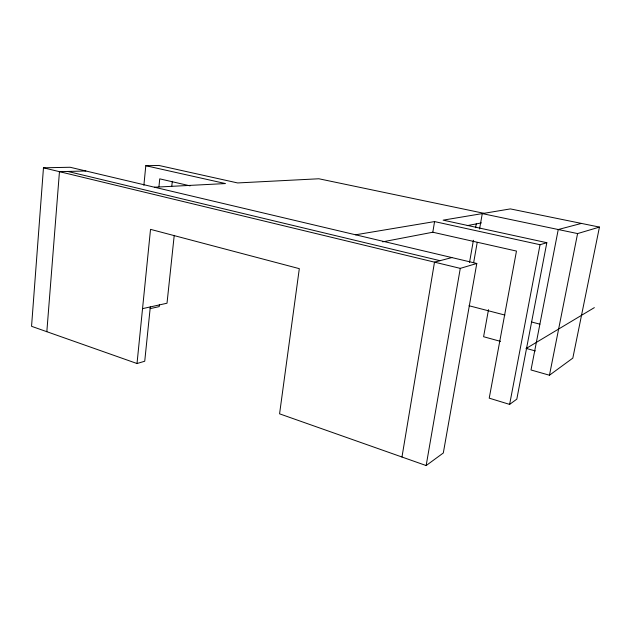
<?xml version="1.0" encoding="UTF-8"?>
<svg xmlns="http://www.w3.org/2000/svg" width="631" height="631" viewBox="0 0 631 631"><rect width="100%" height="100%" fill="white"/><g stroke="black" fill="none" stroke-linecap="round" stroke-linejoin="round"><path stroke-width="0.95" d="M137.014 363.519L150.525 229.361L299.315 268.656L279.572 413.826L426.154 465.552L443.309 452.987L476.791 263.474L70.104 167.262L43.468 167.807L31.55 326.306L137.014 363.519L144.736 361.24L150.304 306.918M46.836 331.701L59.456 171.664L85.848 170.985M143.876 185.325L145.8 165.716L158.846 165.448L237.627 182.943L318.852 178.77L483.961 213.317M158.949 186.65L159.738 178.849L190.112 185.853M159.414 304.655L159.209 306.611L150.099 308.646M171.798 186.177L172.31 181.278M174.227 235.355L167.01 303.227L142.543 308.638M432.811 232.224L434.57 221.584L540.041 244.718L546.825 242.698L516.805 399.147L509.627 404.4L489.222 398.161L516.473 251.075L432.811 232.224L382.646 241.847M401.971 457.018L434.499 262.149L451.851 257.574M426.154 465.552L460.283 268.372L476.791 263.474M469.527 262.433L473.408 240.269M475.6 227.744L476.271 223.895M473.644 262.67L477.202 242.47M479.568 228.998L482.281 213.601L577.586 233.58L599.45 227.089L572.822 358.108L549.459 375.224L531.002 369.971L558.246 229.526L581.419 223.413M488.497 309.655L483.591 336.725L500.533 341.379M509.627 404.4L540.041 244.718M549.459 375.224L577.586 233.58M526.569 348.257L594.339 307.636M467.224 225.63L481.437 222.901M355.568 234.795L434.57 221.584M154.453 187.218L225.464 183.566L145.8 165.716M599.45 227.089L510.353 208.908L443.143 220.148L546.825 242.698M67.817 171.451L440.028 260.69M43.468 167.807L460.283 268.372M469.03 305.743L504.934 315.074M531.389 321.952L539.891 324.168M525.962 348.351L535.38 350.939"/></g></svg>
